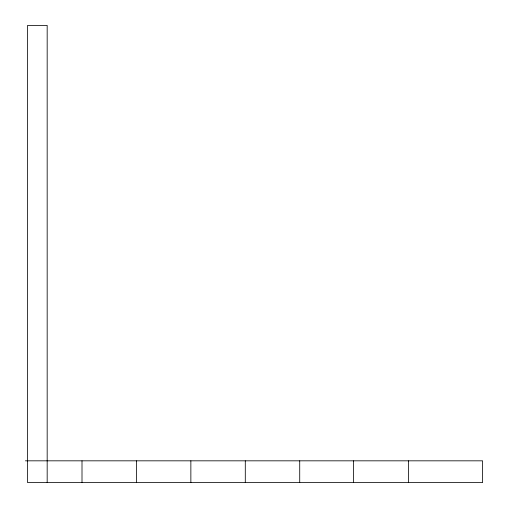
<?xml version="1.0" encoding="UTF-8"?>
<svg xmlns="http://www.w3.org/2000/svg" width="508" height="508" viewBox="0 0 508 508"><rect width="100%" height="100%" fill="white"/><g stroke="black" fill="none" stroke-linecap="round" stroke-linejoin="round"><path stroke-width="0.76" d="M25.4 460.826L482.6 460.826L482.6 482.6L27.578 482.6L27.578 25.4L47.174 25.4L47.174 482.6M408.578 460.826L408.578 482.6M353.568 460.826L353.568 482.6M299.72 460.826L299.72 482.6M245.294 460.826L245.294 482.6M190.862 460.826L190.862 482.6M136.436 460.826L136.436 482.6M82.004 460.826L82.004 482.6"/></g></svg>
